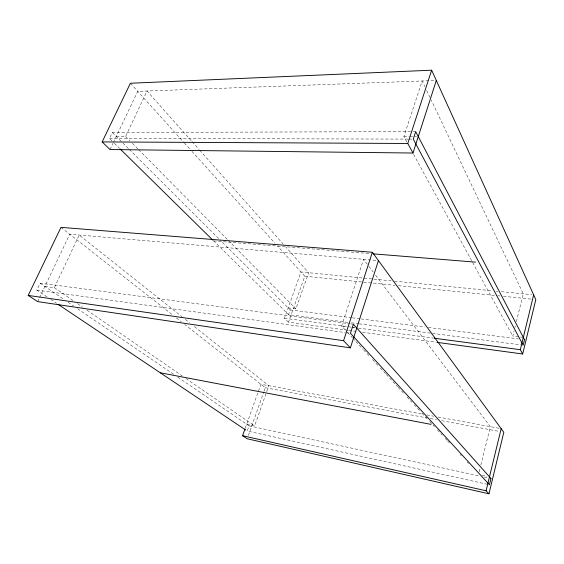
<?xml version="1.0" encoding="UTF-8"?>
<svg xmlns="http://www.w3.org/2000/svg" width="564" height="564" viewBox="0 0 564 564"><rect width="100%" height="100%" fill="white"/><g stroke="black" fill="none" stroke-linecap="round" stroke-linejoin="round"><path stroke-width="0.42" stroke-dasharray="2.82 2.11" d="M479.153 471.892L479.999 468.48M480.845 465.067L490.356 426.666L375.208 274.71M523.321 337.392L512.796 336.066L514.051 330.998M514.89 327.621L515.313 325.929M516.356 321.706L523.265 293.823L431.206 100.04M345.182 329.891L341.608 326.02L363.54 259.306L368.313 265.609M406.827 141.994L403.873 136.587L422.147 80.983L424.791 86.539M246.672 424.184L254.618 425.905L268.795 385.72L192.951 325.449M288.148 307.888L295.91 308.861L308.663 272.722L285.821 247.039M177.723 377.104L249.062 425.82L247.215 431.016L488.565 484.561M347.868 322.368L288.564 314.642L290.227 309.96L221.173 241.082M248.414 435.486L263.867 391.846M264.156 391.021L265.327 387.729L184.717 324.469M347.72 330.229L288.528 322.185L304.807 276.219L277.389 245.883M245.227 428.238L260.906 384.26L423.388 414.286M288.528 322.185L284.453 318.244L300.957 271.961L391.064 280.823M44.908 286.42L54.384 287.682L79.179 235.04L181.918 316.679M116.269 136.439L125.624 136.446L147.028 91.008L191.534 141.042M37.675 301.62L39.184 298.448M39.565 297.658L69.739 234.229L378.437 260.575M110.036 149.545L113.026 143.256M113.399 142.466L137.729 91.347L436.31 80.469M47.066 296.939L36.836 290.086L40.15 283.17L349.884 323.792M111.954 140.908L109.451 138.441L112.299 132.484L412.157 131.638M413.038 131.638L415.675 131.631M403.873 136.587L408.956 136.587M409.802 136.587L416.577 136.594M109.451 138.441L407.976 139.096M408.858 139.096L412.376 139.104M213.622 240.92L370.407 253.624M394.56 281.168L492.534 290.798M496.031 291.144L497.786 291.313M501.283 291.659L531.915 294.676M304.807 276.219L394.927 285.335M398.431 285.687L497.3 295.684M498.174 295.776L499.923 295.952M503.426 296.304L531.422 299.139M290.227 309.96L351.421 317.715M352.296 317.828L360.163 318.822M361.038 318.935L424.854 327.028M428.351 327.472L518.394 338.886M351.358 322.819L358.337 323.729M359.205 323.849L431.594 333.282M432.468 333.394L522.299 345.105M350.752 323.905L353.374 324.244M284.453 318.244L347.121 326.598M347.995 326.718L354.96 327.642M358.436 328.107L433.293 338.09M341.608 326.02L346.656 326.69M351.71 327.367L354.234 327.705M348.594 330.342L358.168 331.646M362.518 332.238L436.508 342.285M36.836 290.086L345.224 332.556M346.099 332.675L349.581 333.155M426.849 414.928L433.765 416.204M438.087 417.007L499.514 428.358M265.327 387.729L426.906 417.903M430.36 418.551L436.409 419.679M441.598 420.652L499.485 431.46M481.896 475.184L486.958 476.277M249.062 425.82L479.752 476.023M484.053 476.961L487.5 477.708M50.718 299.385L56.562 303.305M40.15 283.17L64.507 299.801M68.131 302.276L73.517 305.956M77.571 308.719L173.62 374.306M54.384 287.682L73.898 301.155M77.515 303.651L82.577 307.147M86.912 310.137L182.327 376.005M185.944 378.5L254.618 425.905M60.982 227.362L172.944 315.227M176.405 317.941L181.256 321.748M185.366 319.421L189.504 322.707M114.457 143.376L119.469 148.304M213.411 240.708L288.564 314.642M112.299 132.484L122.254 142.41M122.882 143.03L128.726 148.868M129.346 149.488L220.552 240.461M125.624 136.446L129.96 140.831M132.434 143.341L138.004 148.988M138.624 149.615L227.793 239.897M228.413 240.518L295.91 308.861M347.558 332.471L352.324 337.639M352.916 338.28L355.299 340.86M355.898 341.509L363.04 349.25M363.632 349.899L370.181 356.998M372.564 359.578L377.922 365.387M380.298 367.968L385.656 373.777M386.255 374.418L397.564 386.685M398.156 387.327L404.705 394.426M407.088 397.007L411.847 402.174M414.23 404.755L419.588 410.564M421.971 413.144L427.329 418.953M429.705 421.534L434.47 426.694M437.445 429.923L442.211 435.084M445.186 438.313L446.97 440.244M447.569 440.893L449.945 443.473M460.069 454.443L461.26 455.733M467.211 462.191L468.402 463.481M130.404 83.246L183.688 142.206M184.28 142.854L191.351 150.68M191.943 151.335L275.028 243.274M192.12 141.705L199.148 149.601M199.734 150.264L282.895 243.754M368.842 266.307L373.086 271.904M413.581 154.367L512.796 336.066M426.673 90.515L430.825 99.25"/><path stroke-width="0.85" d="M378.437 260.575L350.385 347.868L37.675 301.62L28.2 295.423L60.982 227.362L372.367 252.263L503.807 432.271L488.967 493.81L486.097 490.793L501.177 428.661M437.375 342.404L522.68 353.995L520.339 349.701L533.65 294.845M522.68 353.995L535.8 299.583L431.643 70.19L130.404 83.246L102.14 141.917L110.036 149.545L412.989 153.027L436.31 80.469M350.385 347.868L343.582 340.698L372.367 252.263M412.989 153.027L407.779 143.482L431.643 70.19M488.967 493.81L247.251 438.778L242.562 435.711L244.931 429.07M102.14 141.917L407.779 143.482M373.037 253.835L475.515 262.14M434.167 338.21L520.339 349.701M28.2 295.423L343.582 340.698M160.296 372.79L430.995 424.368M242.562 435.711L486.097 490.793M58.021 304.278L245.749 430.043M120.097 148.917L212.783 240.095M490.941 478.462L489.418 484.751L350.448 333.275L353.374 324.244L490.941 478.462M524.513 339.662L523.166 345.217L413.257 139.111L415.675 131.631L524.513 339.662"/></g></svg>
